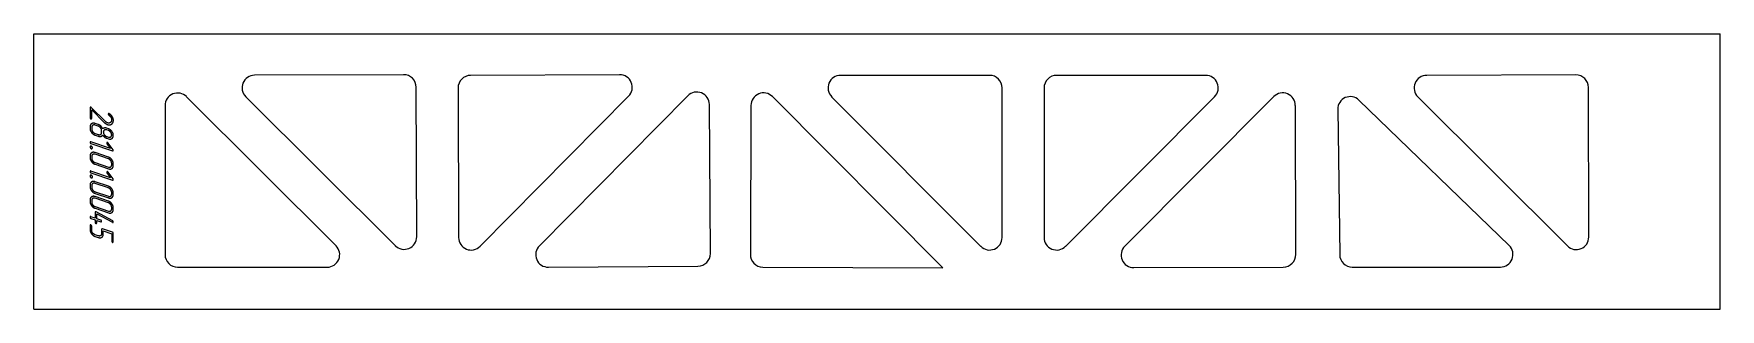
# Model space of a CAD drawing. Header units: millimetres. Extents: x 52 to 2067, y 63 to 392.
import ezdxf

# ---------------------------------------------------------------- set-up
doc = ezdxf.new("R2010")
doc.units = ezdxf.units.MM
doc.linetypes.add('K5LT_BASIC', pattern=[0])
doc.layers.add('Engraving', color=7, linetype='Continuous')

msp = doc.modelspace()

# ---------------------------------------------------------------- linework, layer by layer
at = {"color": 143, "linetype": 'K5LT_BASIC', "lineweight": 25, "true_color": 0x33acca}
for p, q in [((52.3, 62.9), (52.2, 392.1)), ((52.2, 392.1), (2067.2, 392)), ((2067.2, 63), (2067.2, 392)), ((494.1, 343.2), (316.1, 342.5)), ((752.2, 343.1), (574.1, 342.4)), ((1894.5, 342.9), (1716.5, 342.4)), ((509.8, 149.5), (509.2, 328.2)), ((559.2, 327.4), (559.8, 148.7)), ((1194.2, 342.4), (1016.2, 342.4)), ((1209.2, 148.7), (1209.2, 327.4)), ((1259.3, 327.4), (1259.3, 148.7)), ((1452.4, 342.4), (1274.3, 342.4)), ((1910.1, 149.3), (1909.6, 328)), ((209.1, 306.3), (209.1, 128.2)), ((413.4, 138.8), (234.7, 316.9)), ((305.5, 316.9), (484.3, 138.8)), ((585.5, 138.2), (762.9, 317.5)), ((833.8, 318), (656.3, 138.7)), ((860.7, 129.5), (859.4, 307.6)), ((909.1, 306.5), (908.4, 128.4)), ((1138.4, 112.6), (934.7, 317)), ((1005.5, 316.8), (1183.6, 138.1)), ((1284.9, 138.1), (1463, 316.8)), ((1533.8, 317), (1355.8, 138.3)), ((1560.1, 128.4), (1559.5, 306.5)), ((1814.9, 139), (1635.5, 312.8)), ((1705.9, 316.8), (1884.5, 138.6)), ((1610.1, 301.8), (1612.5, 128)), ((224.1, 113.2), (402.8, 113.2)), ((667.1, 113.2), (845.8, 114.4)), ((923.4, 113.4), (1138.4, 112.6)), ((1366.5, 112.7), (1545.1, 113.4)), ((1627.5, 113.3), (1804.5, 113.3)), ((52.3, 62.9), (2067.2, 63))]:
    msp.add_line(p, q, dxfattribs=at)
for centre, start, end in [((494.2, 328.2), 0.206, 90.206), ((752.3, 328.1), 315.308, 90.206), ((1894.6, 327.9), 0.16, 90.16), ((316.1, 327.5), 90.206, 225.104), ((574.2, 327.4), 90.206, 180.206), ((844.4, 307.5), 0.41, 135.308), ((1016.2, 327.4), 89.9983, 224.8963), ((1194.2, 327.4), 359.9983, 89.9983), ((1274.3, 327.4), 89.9983, 179.9983), ((1452.4, 327.4), 315.1003, 89.9983), ((1716.5, 327.4), 90.16, 225.058), ((224.1, 306.3), 45.104, 180.0019), ((924.1, 306.4), 44.8963, 179.7942), ((1544.5, 306.4), 0.2023, 135.1003), ((1625.1, 302), 45.9201, 180.818), ((494.8, 149.5), 225.104, 0.206), ((574.8, 148.7), 180.206, 315.308), ((1194.2, 148.7), 224.8963, 359.9983), ((1274.3, 148.7), 179.9983, 315.1003), ((1895.1, 149.2), 225.058, 0.16), ((224.1, 128.2), 180.0019, 270.0019), ((402.8, 128.2), 270.0019, 45.104), ((667, 128.2), 135.308, 270.41), ((845.7, 129.4), 270.41, 0.41), ((923.4, 128.4), 179.7942, 269.7942), ((1366.4, 127.7), 135.1003, 270.2023), ((1545.1, 128.4), 270.2023, 0.2023), ((1627.5, 128.3), 180.818, 270.0019), ((1804.5, 128.3), 270.0019, 45.9201)]:
    msp.add_arc(centre, 15, start, end, dxfattribs=at)
at = {"layer": 'Engraving', "color": 143, "linetype": 'K5LT_BASIC', "lineweight": 25, "true_color": 0x33acca}
for p, q in [((119.5, 303.8), (119.5, 291.9)), ((137.6, 287.5), (121, 304.1)), ((121.5, 291.2), (121.5, 301.2)), ((121.5, 301.2), (136.5, 286.2)), ((129.4, 283.6), (125.5, 284.9)), ((129.4, 281.6), (125.5, 283)), ((138.4, 286.8), (137.6, 287.5)), ((139, 286.3), (138.4, 286.8)), ((142.6, 296.5), (142.3, 296.7)), ((119.5, 281), (119.5, 279)), ((144, 254.9), (120.5, 262.9)), ((121.5, 280.3), (121.5, 278.3)), ((125.5, 273), (129.4, 271.7)), ((125.5, 271), (129.4, 269.7)), ((133.4, 274.3), (133.4, 276.3)), ((141.4, 278.5), (139.4, 279.2)), ((141.4, 276.5), (139.4, 277.2)), ((139.4, 269.3), (141.4, 268.6)), ((139.4, 267.3), (141.4, 266.6)), ((141.4, 266.6), (142, 266.4)), ((142, 266.4), (142.7, 266.3)), ((142.7, 266.3), (143.7, 266.2)), ((147.2, 271.9), (147, 273)), ((147.3, 271.2), (147.2, 271.9)), ((147.3, 270.6), (147.3, 271.2)), ((119.5, 246.2), (119.5, 244.2)), ((120.5, 260.9), (146.4, 252.1)), ((121.5, 245.5), (121.5, 243.5)), ((141.4, 244.7), (125.5, 250.1)), ((141.4, 242.7), (125.5, 248.1)), ((139.7, 260.6), (144, 254.9)), ((147.1, 253.6), (141.1, 261.5)), ((144, 220.1), (120.5, 228.1)), ((120.5, 226.1), (146.4, 217.3)), ((125.5, 238.2), (141.4, 232.8)), ((125.5, 236.2), (141.4, 230.8)), ((139.7, 225.8), (144, 220.1)), ((147.1, 218.7), (141.1, 226.7)), ((145.4, 235.4), (145.4, 237.4)), ((147.3, 234.7), (147.3, 236.7)), ((119.5, 211.4), (119.5, 209.4)), ((121.5, 210.7), (121.5, 208.7)), ((141.4, 209.9), (125.5, 215.3)), ((141.4, 207.9), (125.5, 213.3)), ((125.5, 203.4), (141.4, 197.9)), ((145.4, 200.6), (145.4, 202.6)), ((147.3, 199.9), (147.3, 201.9)), ((119.5, 193.6), (119.5, 191.6)), ((121.5, 192.9), (121.5, 190.9)), ((125.5, 201.4), (141.4, 196)), ((141.4, 192.1), (125.5, 197.5)), ((141.4, 190.1), (125.5, 195.5)), ((125.5, 185.6), (141.4, 180.2)), ((125.5, 183.6), (141.4, 178.2)), ((145.4, 182.8), (145.4, 184.8)), ((147.3, 182.1), (147.3, 184.1)), ((119.5, 163), (119.5, 158)), ((125.5, 171.8), (120.5, 173.5)), ((120.5, 171.5), (125.5, 169.8)), ((121.5, 157.3), (121.5, 162.3)), ((125.5, 178.8), (125.5, 171.8)), ((125.5, 169.8), (125.5, 166.8)), ((126.7, 179.3), (126.4, 179.4)), ((146.6, 168.6), (126.7, 179.3)), ((127.5, 171.1), (127.5, 176.9)), ((127.5, 176.9), (146.2, 166.8)), ((132.4, 169.4), (127.5, 171.1)), ((127.5, 169.1), (132.4, 167.4)), ((127.5, 166.1), (127.5, 169.1)), ((146.2, 166.8), (146.4, 166.7)), ((147.3, 167.4), (147.2, 168)), ((129.4, 150.7), (125.5, 152)), ((125.5, 150), (129.4, 148.7)), ((133.4, 158.3), (133.4, 153.3)), ((146.4, 154.9), (134.4, 158.9)), ((135.4, 152.6), (135.4, 156.6)), ((135.4, 156.6), (145.4, 153.2)), ((145.4, 153.2), (145.4, 144.3)), ((147.3, 143.6), (147.3, 153.5))]:
    msp.add_line(p, q, dxfattribs=at)
for points in [[(119.8, 304.3), (119.5, 304.1), (119.5, 303.8)], [(120.6, 304.4), (120.2, 304.5), (119.8, 304.3)], [(121, 304.1), (120.8, 304.3), (120.6, 304.4)], [(119.5, 291.9), (119.5, 291.4), (119.8, 291)], [(121.2, 284.5), (119.5, 283.3), (119.5, 281)], [(119.8, 291), (120.1, 290.6), (120.5, 290.5)], [(120.5, 290.5), (120.8, 290.4), (121.2, 290.6)], [(121.2, 290.6), (121.5, 290.8), (121.5, 291.2)], [(125.5, 284.9), (123, 285.8), (121.2, 284.5)], [(122.7, 282.7), (121.5, 281.9), (121.5, 280.3)], [(125.5, 283), (123.9, 283.5), (122.7, 282.7)], [(132.4, 281.8), (131, 283.1), (129.4, 283.6)], [(136.5, 286.2), (137.7, 285.1), (138.6, 284.5)], [(138.6, 284.5), (139.5, 283.9), (140.5, 283.5)], [(140.5, 285.6), (139.8, 285.8), (139, 286.3)], [(143.9, 286), (142.5, 284.9), (140.5, 285.6)], [(140.5, 283.5), (143.4, 282.6), (145.4, 284.2)], [(141.6, 296.6), (141.3, 296.4), (141.3, 296)], [(141.3, 296), (141.4, 295.6), (141.5, 295.4)], [(141.5, 295.4), (141.6, 295.1), (142, 294.9)], [(142.3, 296.7), (141.8, 296.8), (141.6, 296.6)], [(142, 294.9), (143.8, 293.5), (144.6, 292)], [(146.3, 292.6), (145.1, 294.8), (142.6, 296.5)], [(144.9, 287.4), (144.6, 286.5), (143.9, 286)], [(144.6, 292), (145.3, 290.6), (145.3, 289.2)], [(145.3, 289.2), (145.3, 288.2), (144.9, 287.4)], [(145.4, 284.2), (147.4, 285.8), (147.4, 288.6)], [(147.4, 288.6), (147.4, 290.7), (146.3, 292.6)], [(119.5, 279), (119.5, 276.5), (121.2, 274.2)], [(119.7, 262.8), (119.5, 262.4), (119.5, 262.2)], [(119.5, 262.2), (119.5, 261.8), (119.7, 261.4)], [(120.5, 262.9), (120, 263.1), (119.7, 262.8)], [(121.2, 274.2), (123, 271.9), (125.5, 271)], [(121.5, 278.3), (121.5, 276.7), (122.6, 275.1)], [(122.6, 275.1), (123.8, 273.6), (125.5, 273)], [(132.3, 279.5), (131.1, 281), (129.4, 281.6)], [(129.4, 271.7), (131.1, 271.1), (132.3, 271.9)], [(129.4, 269.7), (131.1, 269.1), (132.6, 269.5)], [(133.4, 276.3), (133.4, 277.9), (132.3, 279.5)], [(132.3, 271.9), (133.4, 272.6), (133.4, 274.3)], [(134.7, 278.6), (133.8, 280.5), (132.4, 281.8)], [(132.6, 269.5), (134.1, 269.9), (134.7, 271.1)], [(136.8, 279.5), (135.6, 279.3), (134.7, 278.6)], [(134.7, 271.1), (135.7, 269.6), (136.8, 268.7)], [(136.6, 277), (135.4, 276.3), (135.4, 274.6)], [(135.4, 274.6), (135.4, 273), (136.5, 271.4)], [(136.5, 271.4), (137.7, 269.9), (139.4, 269.3)], [(139.4, 277.2), (137.7, 277.8), (136.6, 277)], [(139.4, 279.2), (138, 279.7), (136.8, 279.5)], [(136.8, 268.7), (137.9, 267.8), (139.4, 267.3)], [(139.7, 262), (139.4, 261.8), (139.4, 261.4)], [(140.4, 262.1), (140, 262.2), (139.7, 262)], [(141.1, 261.5), (140.6, 262), (140.4, 262.1)], [(145.6, 275.4), (143.7, 277.8), (141.4, 278.5)], [(144.2, 274.4), (143.1, 276), (141.4, 276.5)], [(141.4, 268.6), (143, 268), (144.2, 268.8)], [(143.7, 266.2), (144.8, 266.3), (145.6, 266.9)], [(145.4, 271.2), (145.4, 272.9), (144.2, 274.4)], [(144.2, 268.8), (145.4, 269.6), (145.4, 271.2)], [(147, 273), (146.5, 274.2), (145.6, 275.4)], [(145.6, 266.9), (147.3, 268.1), (147.3, 270.6)], [(119.9, 257.8), (119.5, 257.5), (119.5, 256.8)], [(119.5, 256.8), (119.5, 256.1), (120, 255.6)], [(121.2, 249.7), (119.5, 248.5), (119.5, 246.2)], [(119.5, 244.2), (119.5, 241.7), (121.3, 239.4)], [(119.7, 261.4), (120, 261.1), (120.5, 260.9)], [(121, 257.8), (120.4, 258), (119.9, 257.8)], [(120, 255.6), (120.4, 255), (121, 254.8)], [(121.9, 257.1), (121.3, 257.7), (121, 257.8)], [(121, 254.8), (121.5, 254.7), (122, 255)], [(125.5, 250.1), (123, 251), (121.2, 249.7)], [(122.7, 247.9), (121.5, 247.1), (121.5, 245.5)], [(121.5, 243.5), (121.5, 241.9), (122.6, 240.3)], [(122.5, 255.8), (122.5, 256.6), (121.9, 257.1)], [(122, 255), (122.5, 255.3), (122.5, 255.8)], [(125.5, 248.1), (123.9, 248.7), (122.7, 247.9)], [(139.4, 261.4), (139.4, 261), (139.7, 260.6)], [(145.6, 241.6), (143.8, 243.9), (141.4, 244.7)], [(144.2, 240.6), (143, 242.2), (141.4, 242.7)], [(146.4, 252.1), (146.8, 252), (147.1, 252.2)], [(147.3, 252.8), (147.3, 253.2), (147.1, 253.6)], [(147.1, 252.2), (147.3, 252.4), (147.3, 252.8)], [(119.7, 228), (119.5, 227.6), (119.5, 227.4)], [(119.5, 227.4), (119.5, 227), (119.7, 226.6)], [(119.9, 223), (119.5, 222.7), (119.5, 222)], [(119.5, 222), (119.5, 221.3), (120, 220.8)], [(120.5, 228.1), (120, 228.2), (119.7, 228)], [(119.7, 226.6), (120, 226.2), (120.5, 226.1)], [(121, 223), (120.4, 223.2), (119.9, 223)], [(121.9, 222.3), (121.3, 222.9), (121, 223)], [(121.3, 239.4), (123, 237), (125.5, 236.2)], [(122.5, 221), (122.5, 221.7), (121.9, 222.3)], [(122.6, 240.3), (123.8, 238.8), (125.5, 238.2)], [(139.7, 227.2), (139.4, 227), (139.4, 226.6)], [(139.4, 226.6), (139.4, 226.2), (139.7, 225.8)], [(140.4, 227.3), (140, 227.4), (139.7, 227.2)], [(141.1, 226.7), (140.6, 227.2), (140.4, 227.3)], [(141.4, 232.8), (143, 232.2), (144.2, 233)], [(141.4, 230.8), (143.9, 229.9), (145.6, 231.1)], [(145.4, 237.4), (145.4, 239), (144.2, 240.6)], [(144.2, 233), (145.4, 233.8), (145.4, 235.4)], [(147.3, 236.7), (147.3, 239.2), (145.6, 241.6)], [(145.6, 231.1), (147.3, 232.3), (147.3, 234.7)], [(121.2, 214.9), (119.5, 213.7), (119.5, 211.4)], [(119.5, 209.4), (119.5, 206.9), (121.3, 204.5)], [(120, 220.8), (120.4, 220.2), (121, 220)], [(121, 220), (121.5, 219.8), (122, 220.2)], [(125.5, 215.3), (123, 216.2), (121.2, 214.9)], [(121.3, 204.5), (123, 202.2), (125.5, 201.4)], [(122.7, 213.1), (121.5, 212.3), (121.5, 210.7)], [(121.5, 208.7), (121.5, 207.1), (122.6, 205.5)], [(122, 220.2), (122.5, 220.5), (122.5, 221)], [(122.6, 205.5), (123.8, 203.9), (125.5, 203.4)], [(125.5, 213.3), (123.9, 213.9), (122.7, 213.1)], [(145.6, 206.8), (143.8, 209.1), (141.4, 209.9)], [(144.2, 205.8), (143, 207.3), (141.4, 207.9)], [(145.4, 202.6), (145.4, 204.2), (144.2, 205.8)], [(147.3, 201.9), (147.3, 204.4), (145.6, 206.8)], [(146.4, 217.3), (146.8, 217.1), (147.1, 217.4)], [(147.3, 218), (147.3, 218.4), (147.1, 218.7)], [(147.1, 217.4), (147.3, 217.6), (147.3, 218)], [(121.2, 197.1), (119.5, 195.9), (119.5, 193.6)], [(119.5, 191.6), (119.5, 189.1), (121.3, 186.8)], [(125.5, 197.5), (123, 198.4), (121.2, 197.1)], [(121.3, 186.8), (123, 184.4), (125.5, 183.6)], [(122.7, 195.3), (121.5, 194.5), (121.5, 192.9)], [(121.5, 190.9), (121.5, 189.3), (122.6, 187.7)], [(122.6, 187.7), (123.8, 186.2), (125.5, 185.6)], [(125.5, 195.5), (123.9, 196.1), (122.7, 195.3)], [(141.4, 197.9), (143, 197.4), (144.2, 198.2)], [(141.4, 196), (143.9, 195.1), (145.6, 196.3)], [(145.6, 189), (143.8, 191.3), (141.4, 192.1)], [(144.2, 188), (143, 189.6), (141.4, 190.1)], [(144.2, 198.2), (145.4, 198.9), (145.4, 200.6)], [(145.4, 184.8), (145.4, 186.5), (144.2, 188)], [(144.2, 180.4), (145.4, 181.2), (145.4, 182.8)], [(145.6, 196.3), (147.3, 197.5), (147.3, 199.9)], [(147.3, 184.1), (147.3, 186.6), (145.6, 189)], [(145.6, 178.5), (147.3, 179.7), (147.3, 182.1)], [(119.7, 173.5), (119.5, 173), (119.5, 172.8)], [(119.5, 172.8), (119.5, 172.4), (119.7, 172)], [(119.8, 163.6), (119.5, 163.5), (119.5, 163)], [(120.5, 173.5), (120, 173.7), (119.7, 173.5)], [(119.7, 172), (120, 171.7), (120.5, 171.5)], [(120.5, 163.7), (120.1, 163.8), (119.8, 163.6)], [(121.1, 163.2), (120.7, 163.6), (120.5, 163.7)], [(121.5, 162.3), (121.5, 162.8), (121.1, 163.2)], [(125.7, 179.4), (125.5, 179.2), (125.5, 178.8)], [(125.5, 166.8), (125.5, 166.3), (125.8, 166)], [(126.4, 179.4), (126, 179.6), (125.7, 179.4)], [(125.8, 166), (126.1, 165.6), (126.5, 165.5)], [(126.5, 165.5), (126.8, 165.3), (127.1, 165.6)], [(127.1, 165.6), (127.5, 165.8), (127.5, 166.1)], [(133.1, 168.9), (132.8, 169.3), (132.4, 169.4)], [(132.4, 167.4), (132.9, 167.3), (133.2, 167.5)], [(133.4, 168.1), (133.4, 168.5), (133.1, 168.9)], [(133.2, 167.5), (133.4, 167.7), (133.4, 168.1)], [(141.4, 180.2), (143, 179.6), (144.2, 180.4)], [(141.4, 178.2), (143.9, 177.3), (145.6, 178.5)], [(146.4, 166.7), (146.8, 166.5), (147.1, 166.7)], [(147.2, 168), (147, 168.4), (146.6, 168.6)], [(147.1, 166.7), (147.3, 167), (147.3, 167.4)], [(119.5, 158), (119.5, 155.6), (121.3, 153.2)], [(121.3, 153.2), (123, 150.9), (125.5, 150)], [(122.6, 154.1), (121.5, 155.7), (121.5, 157.3)], [(125.5, 152), (123.8, 152.6), (122.6, 154.1)], [(132.2, 150.9), (131.1, 150.1), (129.4, 150.7)], [(129.4, 148.7), (131.9, 147.9), (133.6, 149)], [(133.4, 153.3), (133.4, 151.6), (132.2, 150.9)], [(134.4, 158.9), (133.4, 159.3), (133.4, 158.3)], [(133.6, 149), (135.4, 150.2), (135.4, 152.6)], [(145.4, 144.3), (145.4, 143.8), (145.7, 143.4)], [(145.7, 143.4), (146, 143.1), (146.4, 142.9)], [(147.3, 153.5), (147.3, 154.5), (146.4, 154.9)], [(146.4, 142.9), (146.7, 142.8), (147, 143)], [(147, 143), (147.3, 143.2), (147.3, 143.6)]]:
    msp.add_open_spline(points, degree=2, dxfattribs=at)

doc.saveas('drawing.dxf')
